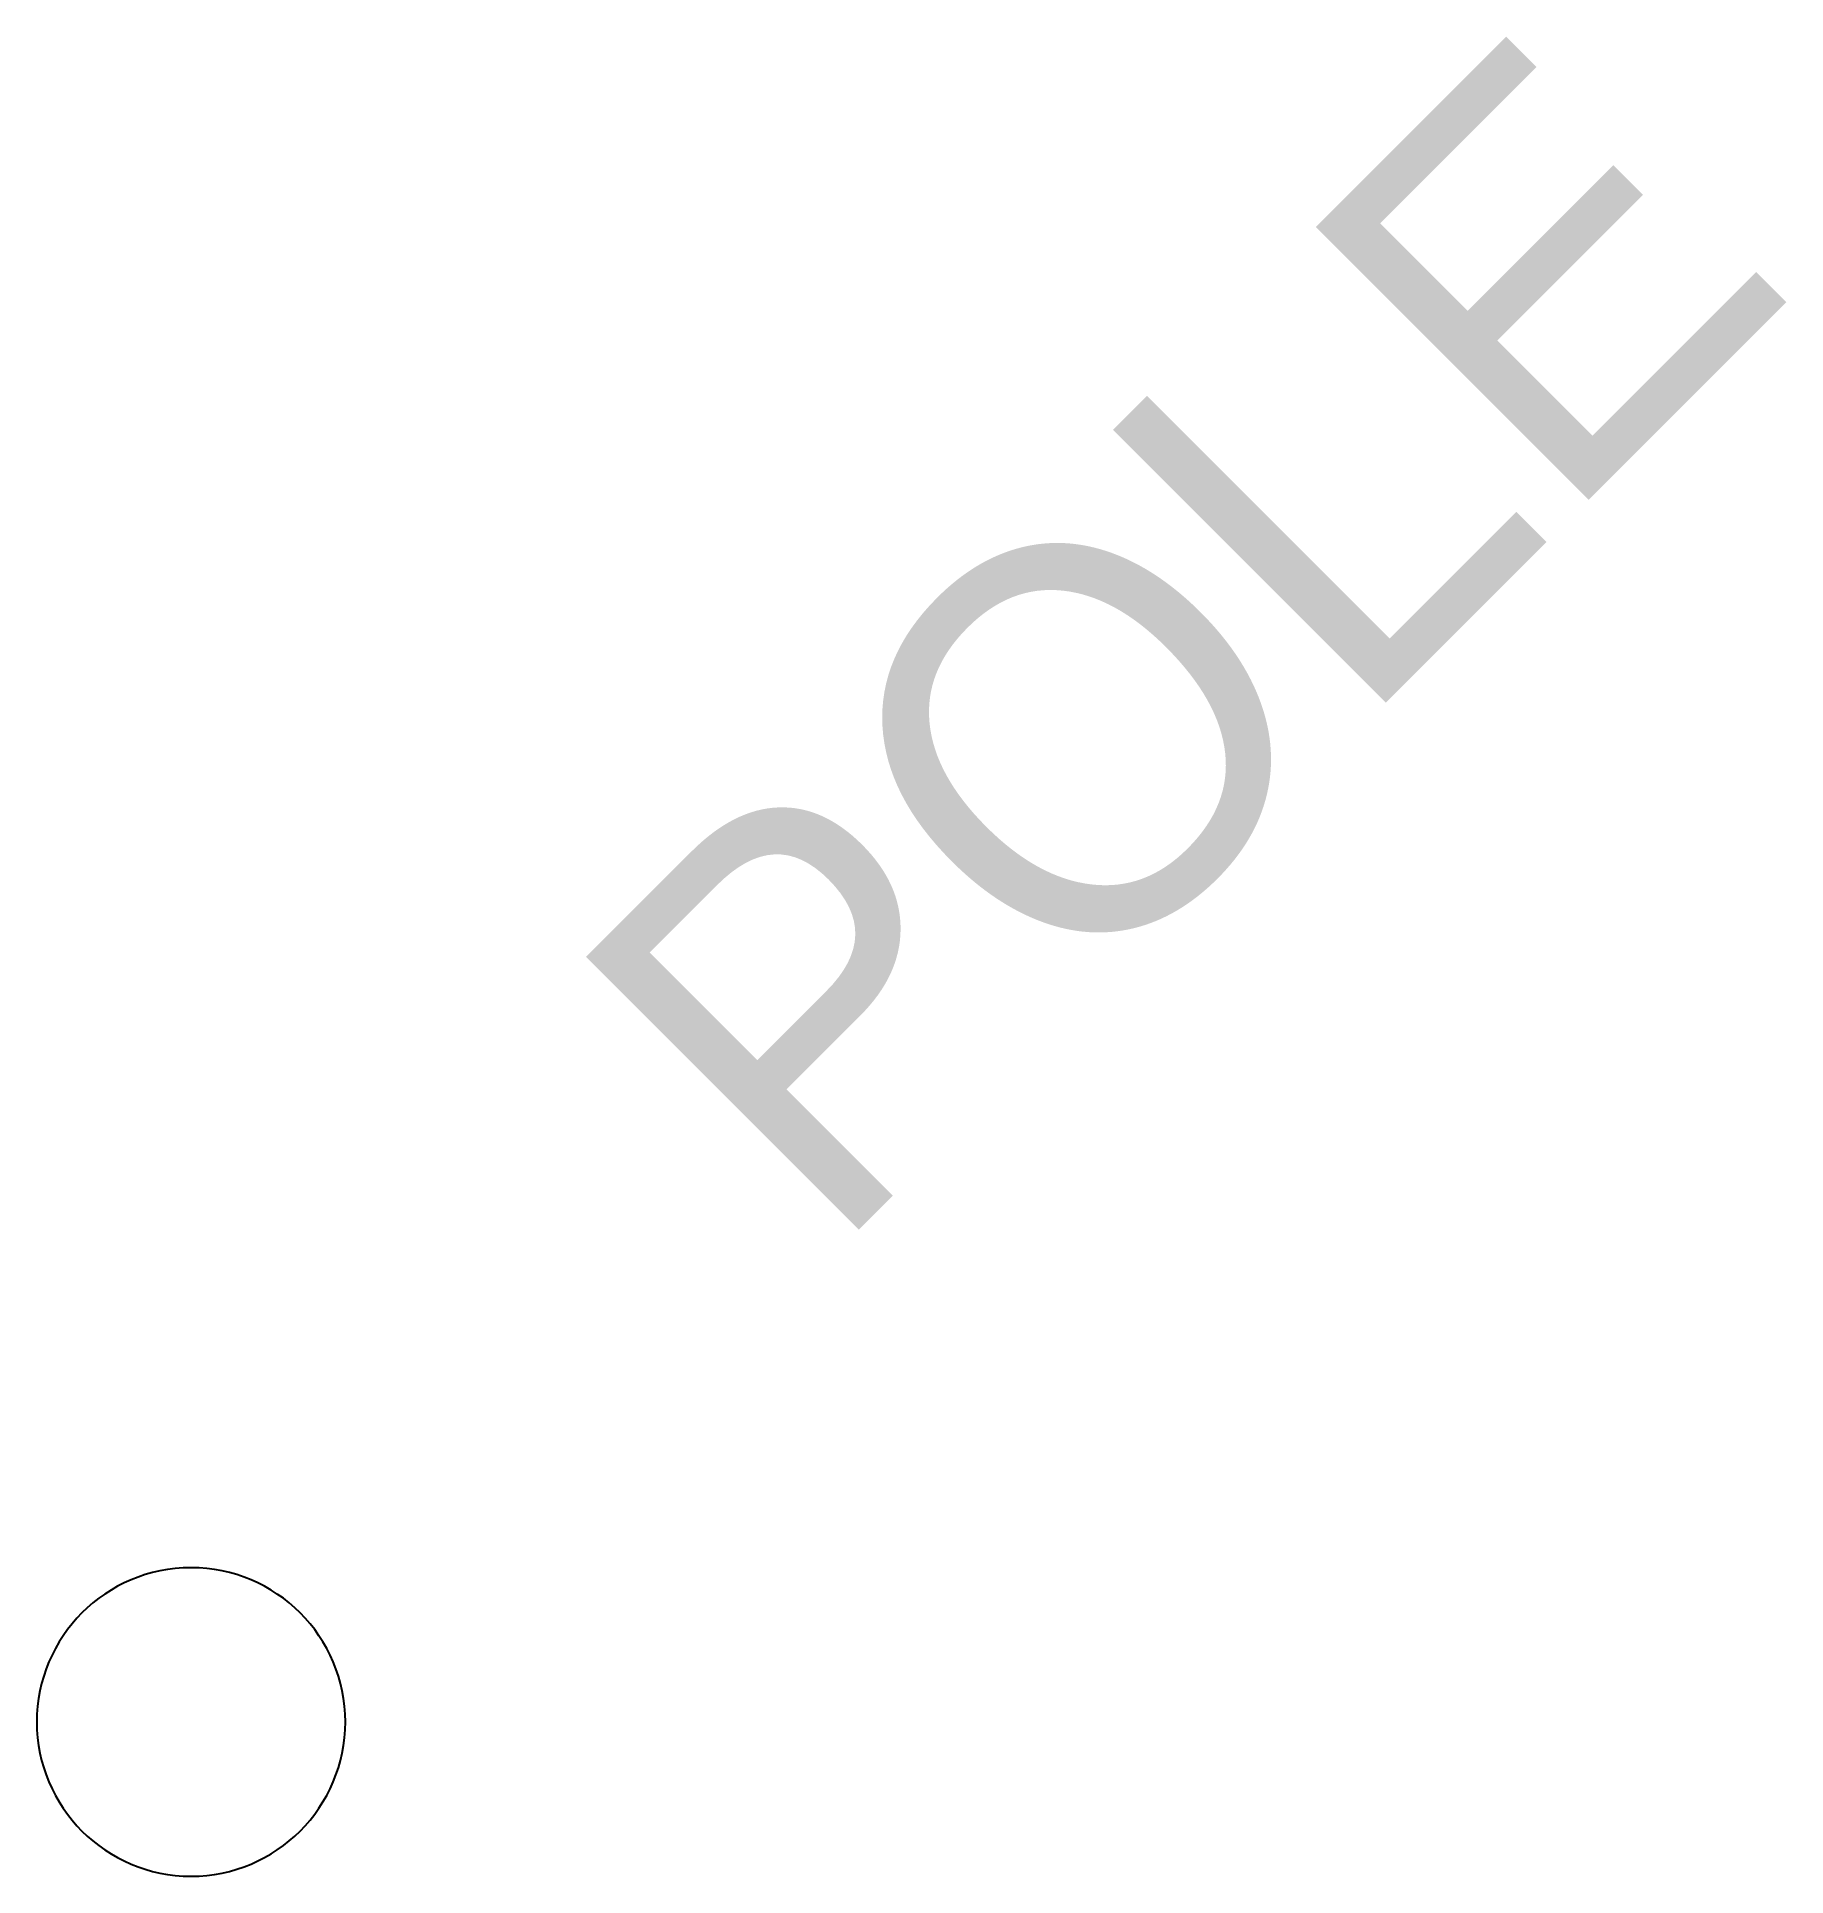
# Model space of a CAD drawing. Extents: x -0.2 to 2.07, y -0.2 to 2.18.
import ezdxf

# ---------------------------------------------------------------- set-up
doc = ezdxf.new("R2010")
doc.units = 0
doc.header["$MEASUREMENT"] = 0
doc.layers.add('CELL_PO_POLE', color=7, linetype='Continuous')

msp = doc.modelspace()

# ---------------------------------------------------------------- linework, layer by layer
at = {"layer": 'CELL_PO_POLE', "color": 7}
for start, end in [(90, 180), (0, 90), (180, 270), (270, 0)]:
    msp.add_arc((0.000537, -0.00108), 0.2, start, end, dxfattribs=at)

# ---------------------------------------------------------------- texts
msp.add_text('POLE', height=0.499998, rotation=45, dxfattribs=at).set_placement((0.827448, 0.598448))

doc.saveas('drawing.dxf')
